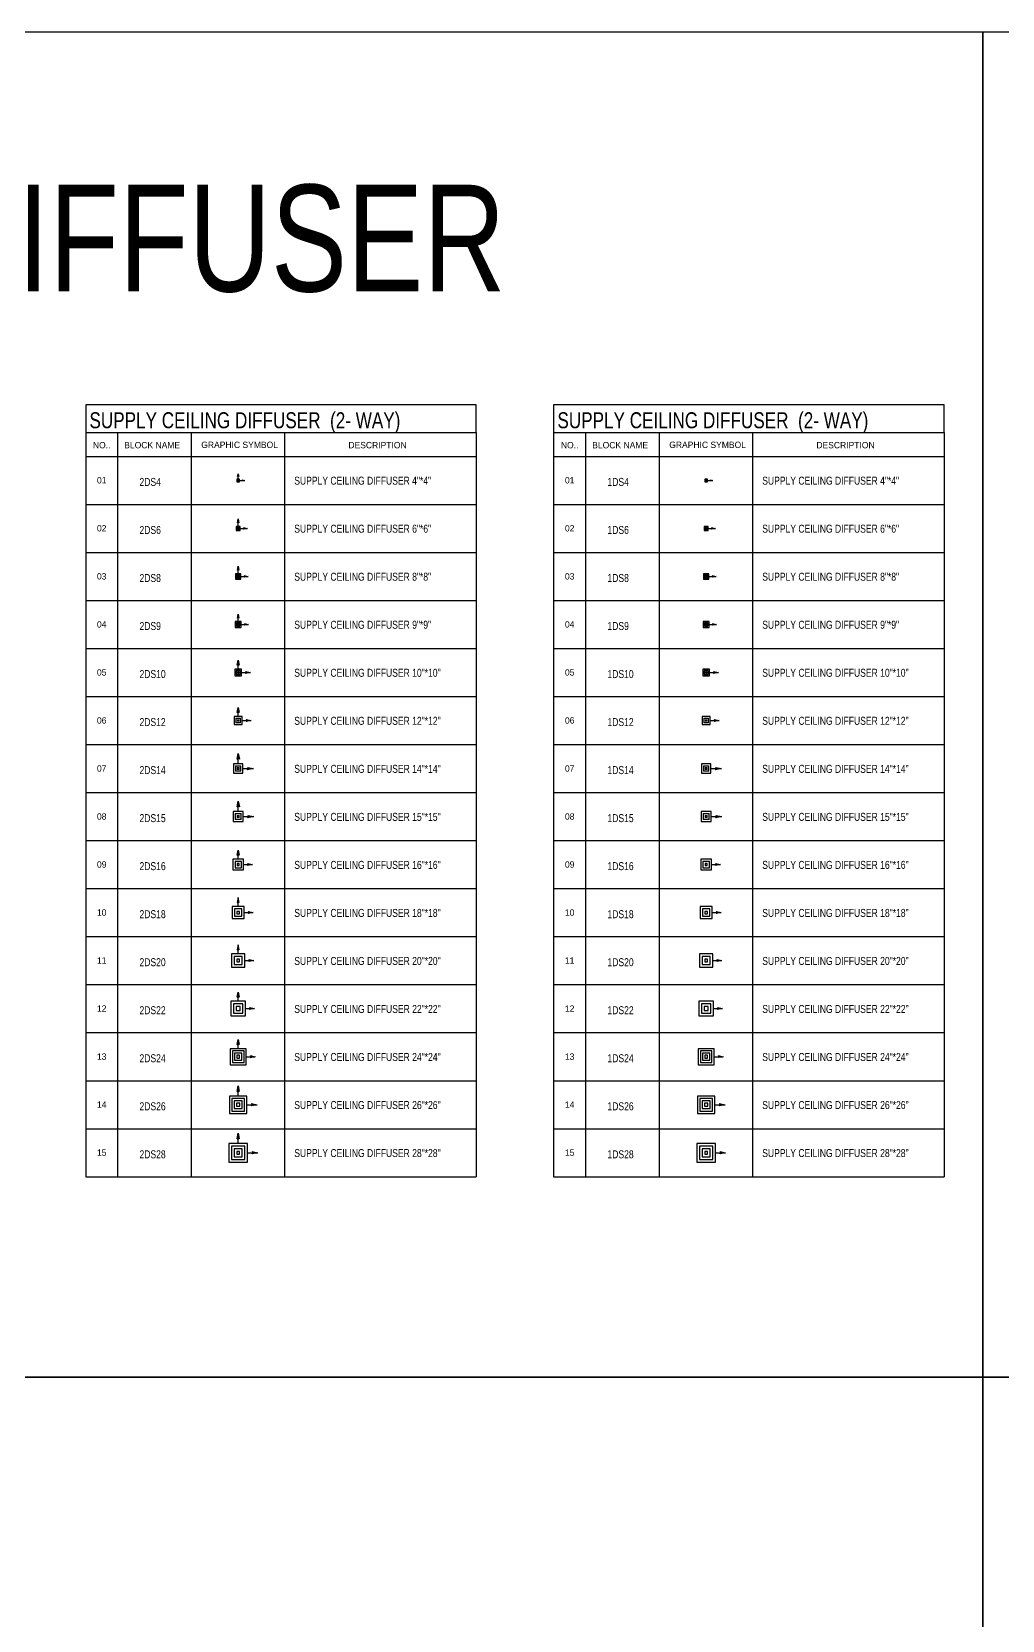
# Model space of a CAD drawing. Header units: millimetres. Extents: x 231894 to 495193, y 184583 to 303652.
# Drawn here: x 283985 to 320387, y 244118 to 303652 of the extents above; entities that cross this region are included whole.
import ezdxf
from ezdxf.enums import TextEntityAlignment as Align

# ---------------------------------------------------------------- set-up
doc = ezdxf.new("R2010")
doc.units = ezdxf.units.MM
doc.layers.get('0').update_dxf_attribs({"color": 254})
for name, color, linetype in [('40-REFERENCE-DRAWINGS-0-35', 40, 'Continuous'), ('MEQUIP', 2, 'Continuous'), ('SUPPLY GRILL', 13, 'Continuous')]:
    doc.layers.add(name, color=color, linetype=linetype)
doc.styles.add('STENCIL', font='stencil.shx')
doc.styles.add('style2', font='stencil.shx')

# ---------------------------------------------------------------- blocks, each defined once
blk = doc.blocks.new('2DS4')
at = {"color": 13}
for p, q in [((-20, 144), (0, 244)), ((-20, 144), (0, 152)), ((0, 75), (0, 244)), ((0, 244), (20, 144)), ((20, 144), (0, 152)), ((75, 0), (244, 0)), ((144, 20), (244, 0)), ((144, 20), (152, 0)), ((144, -20), (152, 0)), ((244, 0), (144, -20))]:
    blk.add_line(p, q, dxfattribs=at)
at = {"color": 12}
blk.add_lwpolyline([(-50, -50), (50, -50), (50, 50), (-50, 50)], close=True, dxfattribs=at)
at = {"color": 13}
for points in [[(-30, -30), (30, -30), (30, 30), (-30, 30)], [(-10, -10), (10, -10), (10, 10), (-10, 10)]]:
    blk.add_lwpolyline(points, close=True, dxfattribs=at)
for points in [[(-20, 144), (0, 152), (0, 244)], [(20, 144), (0, 152), (0, 244)], [(144, 20), (152, 0), (244, 0)], [(144, -20), (152, 0), (244, 0)]]:
    blk.add_solid(points, dxfattribs=at)
blk = doc.blocks.new('2DS6')
at = {"color": 13}
for p, q in [((-30, 203.125), (0, 353.125)), ((-30, 203.125), (0, 215.625)), ((0, 100), (0, 353.125)), ((0, 353.125), (30, 203.125)), ((30, 203.125), (0, 215.625)), ((100, 0), (353.125, 0)), ((203.125, 30), (353.125, 0)), ((203.125, 30), (215.625, 0)), ((203.125, -30), (215.625, 0)), ((353.125, 0), (203.125, -30))]:
    blk.add_line(p, q, dxfattribs=at)
at = {"color": 12}
blk.add_lwpolyline([(-75, -75), (75, -75), (75, 75), (-75, 75)], close=True, dxfattribs=at)
at = {"color": 13}
for points in [[(-45, -45), (45, -45), (45, 45), (-45, 45)], [(-15, -15), (15, -15), (15, 15), (-15, 15)]]:
    blk.add_lwpolyline(points, close=True, dxfattribs=at)
for points in [[(-30, 203.125), (0, 215.625), (0, 353.125)], [(30, 203.125), (0, 215.625), (0, 353.125)], [(203.125, 30), (215.625, 0), (353.125, 0)], [(203.125, -30), (215.625, 0), (353.125, 0)]]:
    blk.add_solid(points, dxfattribs=at)
blk = doc.blocks.new('2DS8')
at = {"color": 13}
for p, q in [((-30, 228.125), (0, 378.125)), ((-30, 228.125), (0, 240.625)), ((0, 125), (0, 378.125)), ((0, 378.125), (30, 228.125)), ((30, 228.125), (0, 240.625)), ((125, 0), (378.125, 0)), ((228.125, 30), (378.125, 0)), ((228.125, 30), (240.625, 0)), ((228.125, -30), (240.625, 0)), ((378.125, 0), (228.125, -30))]:
    blk.add_line(p, q, dxfattribs=at)
at = {"color": 12}
blk.add_lwpolyline([(-100, -100), (100, -100), (100, 100), (-100, 100)], close=True, dxfattribs=at)
at = {"color": 13}
for points in [[(-60, -60), (60, -60), (60, 60), (-60, 60)], [(-20, -20), (20, -20), (20, 20), (-20, 20)]]:
    blk.add_lwpolyline(points, close=True, dxfattribs=at)
for points in [[(-30, 228.125), (0, 240.625), (0, 378.125)], [(30, 228.125), (0, 240.625), (0, 378.125)], [(228.125, 30), (240.625, 0), (378.125, 0)], [(228.125, -30), (240.625, 0), (378.125, 0)]]:
    blk.add_solid(points, dxfattribs=at)
blk = doc.blocks.new('2DS9')
at = {"color": 13}
for p, q in [((-30, 240.625), (0, 390.625)), ((-30, 240.625), (0, 253.125)), ((0, 137.5), (0, 390.625)), ((0, 390.625), (30, 240.625)), ((30, 240.625), (0, 253.125)), ((137.5, 0), (390.625, 0)), ((240.625, 30), (390.625, 0)), ((240.625, 30), (253.125, 0)), ((240.625, -30), (253.125, 0)), ((390.625, 0), (240.625, -30))]:
    blk.add_line(p, q, dxfattribs=at)
at = {"color": 12}
blk.add_lwpolyline([(-112.5, -112.5), (112.5, -112.5), (112.5, 112.5), (-112.5, 112.5)], close=True, dxfattribs=at)
at = {"color": 13}
for points in [[(-67.5, -67.5), (67.5, -67.5), (67.5, 67.5), (-67.5, 67.5)], [(-22.5, -22.5), (22.5, -22.5), (22.5, 22.5), (-22.5, 22.5)]]:
    blk.add_lwpolyline(points, close=True, dxfattribs=at)
for points in [[(-30, 240.625), (0, 253.125), (0, 390.625)], [(30, 240.625), (0, 253.125), (0, 390.625)], [(240.625, 30), (253.125, 0), (390.625, 0)], [(240.625, -30), (253.125, 0), (390.625, 0)]]:
    blk.add_solid(points, dxfattribs=at)
blk = doc.blocks.new('2DS10')
at = {"color": 13}
for p, q in [((-37.5, 278.90625), (0, 466.40625)), ((-37.5, 278.90625), (0, 294.53125)), ((0, 150), (0, 466.40625)), ((0, 466.40625), (37.5, 278.90625)), ((37.5, 278.90625), (0, 294.53125)), ((150, 0), (466.40625, 0)), ((278.90625, 37.5), (466.40625, 0)), ((278.90625, 37.5), (294.53125, 0)), ((278.90625, -37.5), (294.53125, 0)), ((466.40625, 0), (278.90625, -37.5))]:
    blk.add_line(p, q, dxfattribs=at)
at = {"color": 12}
blk.add_lwpolyline([(-125, -125), (125, -125), (125, 125), (-125, 125)], close=True, dxfattribs=at)
at = {"color": 13}
for points in [[(-75, -75), (75, -75), (75, 75), (-75, 75)], [(-25, -25), (25, -25), (25, 25), (-25, 25)]]:
    blk.add_lwpolyline(points, close=True, dxfattribs=at)
for points in [[(-37.5, 278.90625), (0, 294.53125), (0, 466.40625)], [(37.5, 278.90625), (0, 294.53125), (0, 466.40625)], [(278.90625, 37.5), (294.53125, 0), (466.40625, 0)], [(278.90625, -37.5), (294.53125, 0), (466.40625, 0)]]:
    blk.add_solid(points, dxfattribs=at)
blk = doc.blocks.new('2DS12')
at = {"color": 13}
for p, q in [((-90, 90), (-90, -90)), ((-90, 90), (90, 90)), ((-37.5, 303.90625), (0, 491.40625)), ((-37.5, 303.90625), (0, 319.53125)), ((-30, 30), (-30, -30)), ((-30, 30), (30, 30)), ((0, 175), (0, 491.40625)), ((0, 491.40625), (37.5, 303.90625)), ((37.5, 303.90625), (0, 319.53125)), ((30, -30), (30, 30)), ((90, -90), (90, 90)), ((175, 0), (491.40625, 0)), ((303.90625, 37.5), (491.40625, 0)), ((303.90625, 37.5), (319.53125, 0)), ((303.90625, -37.5), (319.53125, 0)), ((491.40625, 0), (303.90625, -37.5)), ((90, -90), (-90, -90)), ((30, -30), (-30, -30))]:
    blk.add_line(p, q, dxfattribs=at)
at = {"color": 12}
blk.add_lwpolyline([(-150, -150), (150, -150), (150, 150), (-150, 150)], close=True, dxfattribs=at)
at = {"color": 13}
for points in [[(-37.5, 303.90625), (0, 319.53125), (0, 491.40625)], [(37.5, 303.90625), (0, 319.53125), (0, 491.40625)], [(303.90625, 37.5), (319.53125, 0), (491.40625, 0)], [(303.90625, -37.5), (319.53125, 0), (491.40625, 0)]]:
    blk.add_solid(points, dxfattribs=at)
blk = doc.blocks.new('2DS14')
at = {"color": 13}
for p, q in [((-105, 105), (-105, -105)), ((-105, 105), (105, 105)), ((-44, 350), (0, 569)), ((-44, 350), (0, 369)), ((-35, 35), (-35, -35)), ((-35, 35), (35, 35)), ((0, 200), (0, 569)), ((0, 569), (44, 350)), ((44, 350), (0, 369)), ((35, -35), (35, 35)), ((105, -105), (105, 105)), ((200, 0), (569, 0)), ((350, 44), (569, 0)), ((350, 44), (369, 0)), ((350, -44), (369, 0)), ((569, 0), (350, -44)), ((105, -105), (-105, -105)), ((35, -35), (-35, -35))]:
    blk.add_line(p, q, dxfattribs=at)
at = {"color": 12}
blk.add_lwpolyline([(-175, -175), (175, -175), (175, 175), (-175, 175)], close=True, dxfattribs=at)
at = {"color": 13}
for points in [[(-44, 350), (0, 369), (0, 569)], [(44, 350), (0, 369), (0, 569)], [(350, 44), (369, 0), (569, 0)], [(350, -44), (369, 0), (569, 0)]]:
    blk.add_solid(points, dxfattribs=at)
blk = doc.blocks.new('2DS15')
at = {"color": 13}
for p, q in [((-112, 112), (-112, -112)), ((-112, 112), (112, 112)), ((-44, 363), (0, 582)), ((-44, 363), (0, 381)), ((-37, 37), (-37, -37)), ((-37, 37), (37, 37)), ((0, 213), (0, 582)), ((0, 582), (44, 363)), ((44, 363), (0, 381)), ((37, -37), (37, 37)), ((112, -112), (112, 112)), ((363, 44), (582, 0)), ((363, 44), (381, 0)), ((112, -112), (-112, -112)), ((37, -37), (-37, -37)), ((213, 0), (582, 0)), ((363, -44), (381, 0)), ((582, 0), (363, -44))]:
    blk.add_line(p, q, dxfattribs=at)
at = {"color": 12}
blk.add_lwpolyline([(-187, -187), (187, -187), (187, 187), (-187, 187)], close=True, dxfattribs=at)
at = {"color": 13}
for points in [[(-44, 363), (0, 381), (0, 582)], [(44, 363), (0, 381), (0, 582)], [(363, 44), (381, 0), (582, 0)], [(363, -44), (381, 0), (582, 0)]]:
    blk.add_solid(points, dxfattribs=at)
blk = doc.blocks.new('2DS16')
at = {"color": 13}
for p, q in [((-37.5, 353.90625), (0, 541.40625)), ((-37.5, 353.90625), (0, 369.53125)), ((0, 225), (0, 541.40625)), ((0, 541.40625), (37.5, 353.90625)), ((37.5, 353.90625), (0, 369.53125)), ((225, 0), (541.40625, 0)), ((353.90625, 37.5), (541.40625, 0)), ((353.90625, 37.5), (369.53125, 0)), ((353.90625, -37.5), (369.53125, 0)), ((541.40625, 0), (353.90625, -37.5))]:
    blk.add_line(p, q, dxfattribs=at)
at = {"color": 12}
blk.add_lwpolyline([(-200, -200), (200, -200), (200, 200), (-200, 200)], close=True, dxfattribs=at)
at = {"color": 13}
for points in [[(-120, -120), (120, -120), (120, 120), (-120, 120)], [(-40, -40), (40, -40), (40, 40), (-40, 40)]]:
    blk.add_lwpolyline(points, close=True, dxfattribs=at)
for points in [[(-37.5, 353.90625), (0, 369.53125), (0, 541.40625)], [(37.5, 353.90625), (0, 369.53125), (0, 541.40625)], [(353.90625, 37.5), (369.53125, 0), (541.40625, 0)], [(353.90625, -37.5), (369.53125, 0), (541.40625, 0)]]:
    blk.add_solid(points, dxfattribs=at)
blk = doc.blocks.new('2DS18')
at = {"color": 13}
for p, q in [((0, 566.40625), (-37.5, 378.90625)), ((-37.5, 378.90625), (0, 394.53125)), ((0, 250), (0, 566.40625)), ((37.5, 378.90625), (0, 566.40625)), ((37.5, 378.90625), (0, 394.53125)), ((250, 0), (566.40625, 0)), ((378.90625, 37.5), (566.40625, 0)), ((378.90625, 37.5), (394.53125, 0)), ((378.90625, -37.5), (394.53125, 0)), ((566.40625, 0), (378.90625, -37.5))]:
    blk.add_line(p, q, dxfattribs=at)
at = {"color": 12}
blk.add_lwpolyline([(-225, -225), (225, -225), (225, 225), (-225, 225)], close=True, dxfattribs=at)
at = {"color": 13}
for points in [[(-135, -135), (135, -135), (135, 135), (-135, 135)], [(-45, -45), (45, -45), (45, 45), (-45, 45)]]:
    blk.add_lwpolyline(points, close=True, dxfattribs=at)
for points in [[(-37.5, 378.90625), (0, 394.53125), (0, 566.40625)], [(37.5, 378.90625), (0, 394.53125), (0, 566.40625)], [(378.90625, 37.5), (394.53125, 0), (566.40625, 0)], [(378.90625, -37.5), (394.53125, 0), (566.40625, 0)]]:
    blk.add_solid(points, dxfattribs=at)
blk = doc.blocks.new('2DS20')
at = {"color": 13}
for p, q in [((0, 591.40625), (-37.5, 403.90625)), ((-37.5, 403.90625), (0, 419.53125)), ((0, 275), (0, 591.40625)), ((37.5, 403.90625), (0, 591.40625)), ((37.5, 403.90625), (0, 419.53125)), ((275, 0), (591.40625, 0)), ((403.90625, 37.5), (591.40625, 0)), ((403.90625, 37.5), (419.53125, 0)), ((403.90625, -37.5), (419.53125, 0)), ((591.40625, 0), (403.90625, -37.5))]:
    blk.add_line(p, q, dxfattribs=at)
at = {"color": 12}
blk.add_lwpolyline([(-250, -250), (250, -250), (250, 250), (-250, 250)], close=True, dxfattribs=at)
at = {"color": 13}
for points in [[(-150, -150), (150, -150), (150, 150), (-150, 150)], [(-50, -50), (50, -50), (50, 50), (-50, 50)]]:
    blk.add_lwpolyline(points, close=True, dxfattribs=at)
for points in [[(-37.5, 403.90625), (0, 419.53125), (0, 591.40625)], [(37.5, 403.90625), (0, 419.53125), (0, 591.40625)], [(403.90625, 37.5), (419.53125, 0), (591.40625, 0)], [(403.90625, -37.5), (419.53125, 0), (591.40625, 0)]]:
    blk.add_solid(points, dxfattribs=at)
blk = doc.blocks.new('2DS22')
at = {"color": 13}
for p, q in [((-37.5, 428.90625), (0, 616.40625)), ((0, 300), (0, 616.40625)), ((0, 616.40625), (37.5, 428.90625)), ((-37.5, 428.90625), (0, 444.53125)), ((37.5, 428.90625), (0, 444.53125)), ((300, 0), (616.40625, 0)), ((428.90625, 37.5), (616.40625, 0)), ((428.90625, 37.5), (444.53125, 0)), ((428.90625, -37.5), (444.53125, 0)), ((616.40625, 0), (428.90625, -37.5))]:
    blk.add_line(p, q, dxfattribs=at)
at = {"color": 12}
blk.add_lwpolyline([(-275, -275), (275, -275), (275, 275), (-275, 275)], close=True, dxfattribs=at)
at = {"color": 13}
for points in [[(-175, -175), (175, -175), (175, 175), (-175, 175)], [(-75, -75), (75, -75), (75, 75), (-75, 75)]]:
    blk.add_lwpolyline(points, close=True, dxfattribs=at)
for points in [[(-37.5, 428.90625), (0, 444.53125), (0, 616.40625)], [(37.5, 428.90625), (0, 444.53125), (0, 616.40625)], [(428.90625, 37.5), (444.53125, 0), (616.40625, 0)], [(428.90625, -37.5), (444.53125, 0), (616.40625, 0)]]:
    blk.add_solid(points, dxfattribs=at)
blk = doc.blocks.new('2DS24')
at = {"color": 13}
for p, q in [((-38, 454), (0, 641)), ((0, 325), (0, 641)), ((0, 641), (38, 454)), ((-38, 454), (0, 470)), ((38, 454), (0, 470)), ((325, 0), (641, 0)), ((454, 38), (641, 0)), ((454, 38), (470, 0)), ((454, -38), (470, 0)), ((641, 0), (454, -38))]:
    blk.add_line(p, q, dxfattribs=at)
at = {"color": 12}
blk.add_lwpolyline([(-300, -300), (300, -300), (300, 300), (-300, 300)], close=True, dxfattribs=at)
at = {"color": 13}
for points in [[(-218, -218), (218, -218), (218, 218), (-218, 218)], [(-136, -136), (136, -136), (136, 136), (-136, 136)], [(-55, -55), (55, -55), (55, 55), (-55, 55)]]:
    blk.add_lwpolyline(points, close=True, dxfattribs=at)
for points in [[(-38, 454), (0, 470), (0, 641)], [(38, 454), (0, 470), (0, 641)], [(454, 38), (470, 0), (641, 0)], [(454, -38), (470, 0), (641, 0)]]:
    blk.add_solid(points, dxfattribs=at)
blk = doc.blocks.new('2DS26')
at = {"color": 13}
for p, q in [((-42, 495), (0, 706)), ((0, 350), (0, 706)), ((0, 706), (42, 495)), ((-42, 495), (0, 513)), ((42, 495), (0, 513)), ((350, 0), (706, 0)), ((495, 42), (706, 0)), ((495, 42), (513, 0)), ((495, -42), (513, 0)), ((706, 0), (495, -42))]:
    blk.add_line(p, q, dxfattribs=at)
at = {"color": 12}
blk.add_lwpolyline([(-325, -325), (325, -325), (325, 325), (-325, 325)], close=True, dxfattribs=at)
at = {"color": 13}
for points in [[(-236, -236), (236, -236), (236, 236), (-236, 236)], [(-148, -148), (148, -148), (148, 148), (-148, 148)], [(-59, -59), (59, -59), (59, 59), (-59, 59)]]:
    blk.add_lwpolyline(points, close=True, dxfattribs=at)
for points in [[(-42, 495), (0, 513), (0, 706)], [(42, 495), (0, 513), (0, 706)], [(495, 42), (513, 0), (706, 0)], [(495, -42), (513, 0), (706, 0)]]:
    blk.add_solid(points, dxfattribs=at)
blk = doc.blocks.new('2DS28')
at = {"color": 13}
for p, q in [((-42, 520), (0, 731)), ((0, 375), (0, 731)), ((0, 731), (42, 520)), ((-42, 520), (0, 538)), ((42, 520), (0, 538)), ((375, 0), (731, 0)), ((520, 42), (731, 0)), ((520, 42), (538, 0)), ((520, -42), (538, 0)), ((731, 0), (520, -42))]:
    blk.add_line(p, q, dxfattribs=at)
at = {"color": 12}
blk.add_lwpolyline([(-350, -350), (350, -350), (350, 350), (-350, 350)], close=True, dxfattribs=at)
at = {"color": 13}
for points in [[(-250, -250), (250, -250), (250, 250), (-250, 250)], [(-150, -150), (150, -150), (150, 150), (-150, 150)], [(-50, -50), (50, -50), (50, 50), (-50, 50)]]:
    blk.add_lwpolyline(points, close=True, dxfattribs=at)
for points in [[(-42, 520), (0, 538), (0, 731)], [(42, 520), (0, 538), (0, 731)], [(520, 42), (538, 0), (731, 0)], [(520, -42), (538, 0), (731, 0)]]:
    blk.add_solid(points, dxfattribs=at)
blk = doc.blocks.new('1DS4')
at = {"color": 13}
for p, q in [((75, 0), (244, 0)), ((144, 20), (244, 0)), ((144, 20), (152, 0)), ((144, -20), (152, 0)), ((244, 0), (144, -20))]:
    blk.add_line(p, q, dxfattribs=at)
at = {"color": 12}
blk.add_lwpolyline([(-50, -50), (50, -50), (50, 50), (-50, 50)], close=True, dxfattribs=at)
at = {"color": 13}
for points in [[(-30, -30), (30, -30), (30, 30), (-30, 30)], [(-10, -10), (10, -10), (10, 10), (-10, 10)]]:
    blk.add_lwpolyline(points, close=True, dxfattribs=at)
for points in [[(144, 20), (152, 0), (244, 0)], [(144, -20), (152, 0), (244, 0)]]:
    blk.add_solid(points, dxfattribs=at)
blk = doc.blocks.new('1DS6')
at = {"color": 13}
for p, q in [((100, 0), (353.125, 0)), ((203.125, 30), (353.125, 0)), ((203.125, 30), (215.625, 0)), ((203.125, -30), (215.625, 0)), ((353.125, 0), (203.125, -30))]:
    blk.add_line(p, q, dxfattribs=at)
at = {"color": 12}
blk.add_lwpolyline([(-75, -75), (75, -75), (75, 75), (-75, 75)], close=True, dxfattribs=at)
at = {"color": 13}
for points in [[(-45, -45), (45, -45), (45, 45), (-45, 45)], [(-15, -15), (15, -15), (15, 15), (-15, 15)]]:
    blk.add_lwpolyline(points, close=True, dxfattribs=at)
for points in [[(203.125, 30), (215.625, 0), (353.125, 0)], [(203.125, -30), (215.625, 0), (353.125, 0)]]:
    blk.add_solid(points, dxfattribs=at)
blk = doc.blocks.new('1DS8')
at = {"color": 13}
for p, q in [((125, 0), (378.125, 0)), ((228.125, 30), (378.125, 0)), ((228.125, 30), (240.625, 0)), ((228.125, -30), (240.625, 0)), ((378.125, 0), (228.125, -30))]:
    blk.add_line(p, q, dxfattribs=at)
at = {"color": 12}
blk.add_lwpolyline([(-100, -100), (100, -100), (100, 100), (-100, 100)], close=True, dxfattribs=at)
at = {"color": 13}
for points in [[(-60, -60), (60, -60), (60, 60), (-60, 60)], [(-20, -20), (20, -20), (20, 20), (-20, 20)]]:
    blk.add_lwpolyline(points, close=True, dxfattribs=at)
for points in [[(228.125, 30), (240.625, 0), (378.125, 0)], [(228.125, -30), (240.625, 0), (378.125, 0)]]:
    blk.add_solid(points, dxfattribs=at)
blk = doc.blocks.new('1DS9')
at = {"color": 13}
for p, q in [((137.5, 0), (390.625, 0)), ((240.625, 30), (390.625, 0)), ((240.625, 30), (253.125, 0)), ((240.625, -30), (253.125, 0)), ((390.625, 0), (240.625, -30))]:
    blk.add_line(p, q, dxfattribs=at)
at = {"color": 12}
blk.add_lwpolyline([(-112.5, -112.5), (112.5, -112.5), (112.5, 112.5), (-112.5, 112.5)], close=True, dxfattribs=at)
at = {"color": 13}
for points in [[(-67.5, -67.5), (67.5, -67.5), (67.5, 67.5), (-67.5, 67.5)], [(-22.5, -22.5), (22.5, -22.5), (22.5, 22.5), (-22.5, 22.5)]]:
    blk.add_lwpolyline(points, close=True, dxfattribs=at)
for points in [[(240.625, 30), (253.125, 0), (390.625, 0)], [(240.625, -30), (253.125, 0), (390.625, 0)]]:
    blk.add_solid(points, dxfattribs=at)
blk = doc.blocks.new('1DS10')
at = {"color": 13}
for p, q in [((150, 0), (466.40625, 0)), ((278.90625, 37.5), (466.40625, 0)), ((278.90625, 37.5), (294.53125, 0)), ((278.90625, -37.5), (294.53125, 0)), ((466.40625, 0), (278.90625, -37.5))]:
    blk.add_line(p, q, dxfattribs=at)
at = {"color": 12}
blk.add_lwpolyline([(-125, -125), (125, -125), (125, 125), (-125, 125)], close=True, dxfattribs=at)
at = {"color": 13}
for points in [[(-75, -75), (75, -75), (75, 75), (-75, 75)], [(-25, -25), (25, -25), (25, 25), (-25, 25)]]:
    blk.add_lwpolyline(points, close=True, dxfattribs=at)
for points in [[(278.90625, 37.5), (294.53125, 0), (466.40625, 0)], [(278.90625, -37.5), (294.53125, 0), (466.40625, 0)]]:
    blk.add_solid(points, dxfattribs=at)
blk = doc.blocks.new('1DS12')
at = {"color": 13}
for p, q in [((-90, 90), (-90, -90)), ((-90, 90), (90, 90)), ((-30, 30), (-30, -30)), ((-30, 30), (30, 30)), ((30, -30), (30, 30)), ((90, -90), (90, 90)), ((175, 0), (491.40625, 0)), ((303.90625, 37.5), (491.40625, 0)), ((303.90625, 37.5), (319.53125, 0)), ((303.90625, -37.5), (319.53125, 0)), ((491.40625, 0), (303.90625, -37.5)), ((90, -90), (-90, -90)), ((30, -30), (-30, -30))]:
    blk.add_line(p, q, dxfattribs=at)
at = {"color": 12}
blk.add_lwpolyline([(-150, -150), (150, -150), (150, 150), (-150, 150)], close=True, dxfattribs=at)
at = {"color": 13}
for points in [[(303.90625, 37.5), (319.53125, 0), (491.40625, 0)], [(303.90625, -37.5), (319.53125, 0), (491.40625, 0)]]:
    blk.add_solid(points, dxfattribs=at)
blk = doc.blocks.new('1DS14')
at = {"color": 13}
for p, q in [((-105, 105), (-105, -105)), ((-105, 105), (105, 105)), ((-35, 35), (-35, -35)), ((-35, 35), (35, 35)), ((35, -35), (35, 35)), ((105, -105), (105, 105)), ((200, 0), (569, 0)), ((350, 44), (569, 0)), ((350, 44), (369, 0)), ((350, -44), (369, 0)), ((569, 0), (350, -44)), ((105, -105), (-105, -105)), ((35, -35), (-35, -35))]:
    blk.add_line(p, q, dxfattribs=at)
at = {"color": 12}
blk.add_lwpolyline([(-175, -175), (175, -175), (175, 175), (-175, 175)], close=True, dxfattribs=at)
at = {"color": 13}
for points in [[(350, 44), (369, 0), (569, 0)], [(350, -44), (369, 0), (569, 0)]]:
    blk.add_solid(points, dxfattribs=at)
blk = doc.blocks.new('1DS15')
at = {"color": 13}
for p, q in [((-112, 112), (-112, -112)), ((-112, 112), (112, 112)), ((-37, 37), (-37, -37)), ((-37, 37), (37, 37)), ((37, -37), (37, 37)), ((112, -112), (112, 112)), ((363, 44), (582, 0)), ((363, 44), (381, 0)), ((112, -112), (-112, -112)), ((37, -37), (-37, -37)), ((213, 0), (582, 0)), ((363, -44), (381, 0)), ((582, 0), (363, -44))]:
    blk.add_line(p, q, dxfattribs=at)
at = {"color": 12}
blk.add_lwpolyline([(-187, -187), (187, -187), (187, 187), (-187, 187)], close=True, dxfattribs=at)
at = {"color": 13}
for points in [[(363, 44), (381, 0), (582, 0)], [(363, -44), (381, 0), (582, 0)]]:
    blk.add_solid(points, dxfattribs=at)
blk = doc.blocks.new('1DS16')
at = {"color": 13}
for p, q in [((225, 0), (541.40625, 0)), ((353.90625, 37.5), (541.40625, 0)), ((353.90625, 37.5), (369.53125, 0)), ((353.90625, -37.5), (369.53125, 0)), ((541.40625, 0), (353.90625, -37.5))]:
    blk.add_line(p, q, dxfattribs=at)
at = {"color": 12}
blk.add_lwpolyline([(-200, -200), (200, -200), (200, 200), (-200, 200)], close=True, dxfattribs=at)
at = {"color": 13}
for points in [[(-120, -120), (120, -120), (120, 120), (-120, 120)], [(-40, -40), (40, -40), (40, 40), (-40, 40)]]:
    blk.add_lwpolyline(points, close=True, dxfattribs=at)
for points in [[(353.90625, 37.5), (369.53125, 0), (541.40625, 0)], [(353.90625, -37.5), (369.53125, 0), (541.40625, 0)]]:
    blk.add_solid(points, dxfattribs=at)
blk = doc.blocks.new('1DS18')
at = {"color": 13}
for p, q in [((250, 0), (566.40625, 0)), ((378.90625, 37.5), (566.40625, 0)), ((378.90625, 37.5), (394.53125, 0)), ((378.90625, -37.5), (394.53125, 0)), ((566.40625, 0), (378.90625, -37.5))]:
    blk.add_line(p, q, dxfattribs=at)
at = {"color": 12}
blk.add_lwpolyline([(-225, -225), (225, -225), (225, 225), (-225, 225)], close=True, dxfattribs=at)
at = {"color": 13}
for points in [[(-135, -135), (135, -135), (135, 135), (-135, 135)], [(-45, -45), (45, -45), (45, 45), (-45, 45)]]:
    blk.add_lwpolyline(points, close=True, dxfattribs=at)
for points in [[(378.90625, 37.5), (394.53125, 0), (566.40625, 0)], [(378.90625, -37.5), (394.53125, 0), (566.40625, 0)]]:
    blk.add_solid(points, dxfattribs=at)
blk = doc.blocks.new('1DS20')
at = {"color": 13}
for p, q in [((275, 0), (591.40625, 0)), ((403.90625, 37.5), (591.40625, 0)), ((403.90625, 37.5), (419.53125, 0)), ((403.90625, -37.5), (419.53125, 0)), ((591.40625, 0), (403.90625, -37.5))]:
    blk.add_line(p, q, dxfattribs=at)
at = {"color": 12}
blk.add_lwpolyline([(-250, -250), (250, -250), (250, 250), (-250, 250)], close=True, dxfattribs=at)
at = {"color": 13}
for points in [[(-150, -150), (150, -150), (150, 150), (-150, 150)], [(-50, -50), (50, -50), (50, 50), (-50, 50)]]:
    blk.add_lwpolyline(points, close=True, dxfattribs=at)
for points in [[(403.90625, 37.5), (419.53125, 0), (591.40625, 0)], [(403.90625, -37.5), (419.53125, 0), (591.40625, 0)]]:
    blk.add_solid(points, dxfattribs=at)
blk = doc.blocks.new('1DS22')
at = {"color": 13}
for p, q in [((300, 0), (616.40625, 0)), ((428.90625, 37.5), (616.40625, 0)), ((428.90625, 37.5), (444.53125, 0)), ((428.90625, -37.5), (444.53125, 0)), ((616.40625, 0), (428.90625, -37.5))]:
    blk.add_line(p, q, dxfattribs=at)
at = {"color": 12}
blk.add_lwpolyline([(-275, -275), (275, -275), (275, 275), (-275, 275)], close=True, dxfattribs=at)
at = {"color": 13}
for points in [[(-175, -175), (175, -175), (175, 175), (-175, 175)], [(-75, -75), (75, -75), (75, 75), (-75, 75)]]:
    blk.add_lwpolyline(points, close=True, dxfattribs=at)
for points in [[(428.90625, 37.5), (444.53125, 0), (616.40625, 0)], [(428.90625, -37.5), (444.53125, 0), (616.40625, 0)]]:
    blk.add_solid(points, dxfattribs=at)
blk = doc.blocks.new('1DS24')
at = {"color": 13}
for p, q in [((325, 0), (641, 0)), ((454, 38), (641, 0)), ((454, 38), (470, 0)), ((454, -37), (470, 0)), ((641, 0), (454, -37))]:
    blk.add_line(p, q, dxfattribs=at)
at = {"color": 12}
blk.add_lwpolyline([(-300, -300), (300, -300), (300, 300), (-300, 300)], close=True, dxfattribs=at)
at = {"color": 13}
for points in [[(-218, -218), (218, -218), (218, 218), (-218, 218)], [(-136, -136), (136, -136), (136, 136), (-136, 136)], [(-55, -55), (55, -55), (55, 55), (-55, 55)]]:
    blk.add_lwpolyline(points, close=True, dxfattribs=at)
for points in [[(454, 38), (470, 0), (641, 0)], [(454, -37), (470, 0), (641, 0)]]:
    blk.add_solid(points, dxfattribs=at)
blk = doc.blocks.new('1DS26')
at = {"color": 13}
for p, q in [((350, 0), (706, 0)), ((495, 42), (706, 0)), ((495, 42), (513, 0)), ((495, -42), (513, 0)), ((706, 0), (495, -42))]:
    blk.add_line(p, q, dxfattribs=at)
at = {"color": 12}
blk.add_lwpolyline([(-325, -325), (325, -325), (325, 325), (-325, 325)], close=True, dxfattribs=at)
at = {"color": 13}
for points in [[(-236, -236), (236, -236), (236, 236), (-236, 236)], [(-148, -148), (148, -148), (148, 148), (-148, 148)], [(-59, -59), (59, -59), (59, 59), (-59, 59)]]:
    blk.add_lwpolyline(points, close=True, dxfattribs=at)
for points in [[(495, 42), (513, 0), (706, 0)], [(495, -42), (513, 0), (706, 0)]]:
    blk.add_solid(points, dxfattribs=at)
blk = doc.blocks.new('1DS28')
at = {"color": 13}
for p, q in [((375, 0), (731, 0)), ((520, 42), (731, 0)), ((520, 42), (538, 0)), ((520, -42), (538, 0)), ((731, 0), (520, -42))]:
    blk.add_line(p, q, dxfattribs=at)
at = {"color": 12}
blk.add_lwpolyline([(-350, -350), (350, -350), (350, 350), (-350, 350)], close=True, dxfattribs=at)
at = {"color": 13}
for points in [[(-250, -250), (250, -250), (250, 250), (-250, 250)], [(-150, -150), (150, -150), (150, 150), (-150, 150)], [(-50, -50), (50, -50), (50, 50), (-50, 50)]]:
    blk.add_lwpolyline(points, close=True, dxfattribs=at)
for points in [[(520, 42), (538, 0), (731, 0)], [(520, -42), (538, 0), (731, 0)]]:
    blk.add_solid(points, dxfattribs=at)

msp = doc.modelspace()

# ---------------------------------------------------------------- linework, layer by layer
at = {"layer": 'MEQUIP'}
for points in [[(231894, 303652), (319660, 303652), (319660, 253222), (231894, 253222)], [(319660, 303652), (407427, 303652), (407427, 253222), (319660, 253222)], [(231894, 253222), (319660, 253222), (319660, 184583), (231894, 184583)], [(319660, 253222), (407427, 253222), (407427, 184583), (319660, 184583)]]:
    msp.add_lwpolyline(points, close=True, dxfattribs=at)
at = {"layer": 'SUPPLY GRILL'}
for p, q in [((286008, 288633), (286008, 260739)), ((286008, 288633), (300654, 288633)), ((287203, 288633), (287203, 260739)), ((289982, 260739), (289982, 288633)), ((293476, 260739), (293476, 288633)), ((300654, 288633), (300654, 260739)), ((303561, 288633), (303561, 260739)), ((303561, 288633), (318207, 288633)), ((304756, 288633), (304756, 260739)), ((307535, 260739), (307535, 288633)), ((311029, 260739), (311029, 288633)), ((318207, 288633), (318207, 260739)), ((286008, 287739), (300654, 287739)), ((303561, 287739), (318207, 287739)), ((286008, 285939), (300654, 285939)), ((303561, 285939), (318207, 285939)), ((286008, 284139), (300654, 284139)), ((303561, 284139), (318207, 284139)), ((286008, 282339), (300654, 282339)), ((303561, 282339), (318207, 282339)), ((286008, 280539), (300654, 280539)), ((303561, 280539), (318207, 280539)), ((286008, 278739), (300654, 278739)), ((303561, 278739), (318207, 278739)), ((286008, 276939), (300654, 276939)), ((303561, 276939), (318207, 276939)), ((286008, 275139), (300654, 275139)), ((303561, 275139), (318207, 275139)), ((286008, 273339), (300654, 273339)), ((303561, 273339), (318207, 273339)), ((286008, 271539), (300654, 271539)), ((303561, 271539), (318207, 271539)), ((286008, 269739), (300654, 269739)), ((303561, 269739), (318207, 269739)), ((286008, 267939), (300654, 267939)), ((303561, 267939), (318207, 267939)), ((286008, 266139), (300654, 266139)), ((303561, 266139), (318207, 266139)), ((286008, 264339), (300654, 264339)), ((303561, 264339), (318207, 264339)), ((286008, 262539), (300654, 262539)), ((303561, 262539), (318207, 262539)), ((286008, 260739), (300654, 260739)), ((303561, 260739), (318207, 260739))]:
    msp.add_line(p, q, dxfattribs=at)
for points in [[(286008, 288633), (300654, 288633), (300654, 289664), (286008, 289664)], [(303561, 288633), (318207, 288633), (318207, 289664), (303561, 289664)]]:
    msp.add_lwpolyline(points, close=True, dxfattribs=at)

# ---------------------------------------------------------------- block references
for name, p in [('2DS4', (291729, 286839)), ('1DS4', (309282, 286839)), ('2DS6', (291729, 285039)), ('1DS6', (309282, 285039)), ('2DS8', (291729, 283239)), ('1DS8', (309282, 283239)), ('2DS9', (291729, 281439)), ('1DS9', (309282, 281439)), ('2DS10', (291729, 279639)), ('1DS10', (309282, 279639)), ('2DS12', (291729, 277839)), ('1DS12', (309282, 277839)), ('2DS14', (291729, 276039)), ('1DS14', (309282, 276039)), ('2DS15', (291729, 274239)), ('1DS15', (309282, 274239)), ('2DS16', (291729, 272439)), ('1DS16', (309282, 272439)), ('2DS18', (291729, 270639)), ('1DS18', (309282, 270639)), ('2DS20', (291729, 268839)), ('1DS20', (309282, 268839)), ('2DS22', (291729, 267039)), ('1DS22', (309282, 267039)), ('2DS24', (291729, 265239)), ('1DS24', (309282, 265239)), ('2DS26', (291729, 263439)), ('1DS26', (309282, 263439)), ('2DS28', (291729, 261639)), ('1DS28', (309282, 261639))]:
    msp.add_blockref(name, p, dxfattribs=at)

# ---------------------------------------------------------------- texts
at = {"layer": '40-REFERENCE-DRAWINGS-0-35', "lineweight": 35, "style": 'STENCIL', "width": 0.8}
msp.add_text('SUPPLY CEILING DIFFUSER', height=4000, dxfattribs=at).set_placement((243976, 293918))
at = {"layer": 'SUPPLY GRILL', "lineweight": 35, "style": 'STENCIL', "width": 0.8}
for p in [(286150, 288791), (303703, 288791)]:
    msp.add_text('SUPPLY CEILING DIFFUSER  (2- WAY)', height=600, dxfattribs=at).set_placement(p)
at = {"layer": 'SUPPLY GRILL', "lineweight": 35, "style": 'STENCIL'}
for s, height, p in [('NO..', 239.1, (286609, 288160)), ('BLOCK NAME', 239.1, (288503, 288160)), ('GRAPHIC SYMBOL', 239.06, (291782, 288171)), ('DESCRIPTION', 239.06, (296954, 288160)), ('NO..', 239.1, (304162, 288160)), ('BLOCK NAME', 239.1, (306056, 288160)), ('GRAPHIC SYMBOL', 239.06, (309335, 288171)), ('DESCRIPTION', 239.06, (314507, 288160))]:
    msp.add_text(s, height=height, dxfattribs=at).set_placement(p, align=Align.MIDDLE)
at = {"layer": 'SUPPLY GRILL', "color": 4, "style": 'STENCIL'}
for s, p in [('01', (286609, 286842)), ('01', (304162, 286842)), ('02', (286609, 285042)), ('02', (304162, 285042)), ('03', (286609, 283242)), ('03', (304162, 283242)), ('04', (286609, 281442)), ('04', (304162, 281442)), ('05', (286609, 279642)), ('05', (304162, 279642)), ('06', (286609, 277842)), ('06', (304162, 277842)), ('07', (286609, 276042)), ('07', (304162, 276042)), ('08', (286609, 274242)), ('08', (304162, 274242)), ('09', (286609, 272442)), ('09', (304162, 272442)), ('10', (286609, 270642)), ('10', (304162, 270642)), ('11', (286609, 268842)), ('11', (304162, 268842)), ('12', (286609, 267042)), ('12', (304162, 267042)), ('13', (286609, 265242)), ('13', (304162, 265242)), ('14', (286609, 263442)), ('14', (304162, 263442)), ('15', (286609, 261642)), ('15', (304162, 261642))]:
    msp.add_text(s, height=239.1, dxfattribs=at).set_placement(p, align=Align.MIDDLE)
at = {"layer": 'SUPPLY GRILL', "color": 4, "style": 'style2', "width": 0.8}
for s, p in [('SUPPLY CEILING DIFFUSER 4"*4"', (293832, 286677)), ('SUPPLY CEILING DIFFUSER 4"*4"', (311385, 286677)), ('2DS4', (288027, 286630)), ('1DS4', (305580, 286630)), ('SUPPLY CEILING DIFFUSER 6"*6" ', (293832, 284877)), ('SUPPLY CEILING DIFFUSER 6"*6" ', (311385, 284877)), ('2DS6', (288027, 284830)), ('1DS6', (305580, 284830)), ('2DS8', (288027, 283030)), ('SUPPLY CEILING DIFFUSER 8"*8"', (293832, 283077)), ('1DS8', (305580, 283030)), ('SUPPLY CEILING DIFFUSER 8"*8"', (311385, 283077)), ('2DS9', (288027, 281230)), ('SUPPLY CEILING DIFFUSER 9"*9"', (293832, 281277)), ('1DS9', (305580, 281230)), ('SUPPLY CEILING DIFFUSER 9"*9"', (311385, 281277)), ('2DS10', (288027, 279430)), ('SUPPLY CEILING DIFFUSER 10"*10"', (293832, 279477)), ('1DS10', (305580, 279430)), ('SUPPLY CEILING DIFFUSER 10"*10"', (311385, 279477)), ('2DS12', (288027, 277630)), ('SUPPLY CEILING DIFFUSER 12"*12"', (293832, 277677)), ('1DS12', (305580, 277630)), ('SUPPLY CEILING DIFFUSER 12"*12"', (311385, 277677)), ('2DS14', (288027, 275830)), ('SUPPLY CEILING DIFFUSER 14"*14"', (293832, 275877)), ('1DS14', (305580, 275830)), ('SUPPLY CEILING DIFFUSER 14"*14"', (311385, 275877)), ('2DS15', (288027, 274030)), ('SUPPLY CEILING DIFFUSER 15"*15"', (293832, 274077)), ('1DS15', (305580, 274030)), ('SUPPLY CEILING DIFFUSER 15"*15"', (311385, 274077)), ('2DS16', (288027, 272230)), ('SUPPLY CEILING DIFFUSER 16"*16"', (293832, 272277)), ('1DS16', (305580, 272230)), ('SUPPLY CEILING DIFFUSER 16"*16"', (311385, 272277)), ('2DS18', (288027, 270430)), ('SUPPLY CEILING DIFFUSER 18"*18"', (293832, 270477)), ('1DS18', (305580, 270430)), ('SUPPLY CEILING DIFFUSER 18"*18"', (311385, 270477)), ('2DS20', (288027, 268630)), ('SUPPLY CEILING DIFFUSER 20"*20"', (293832, 268677)), ('1DS20', (305580, 268630)), ('SUPPLY CEILING DIFFUSER 20"*20"', (311385, 268677)), ('2DS22', (288027, 266830)), ('SUPPLY CEILING DIFFUSER 22"*22"', (293832, 266877)), ('1DS22', (305580, 266830)), ('SUPPLY CEILING DIFFUSER 22"*22"', (311385, 266877)), ('2DS24', (288027, 265030)), ('SUPPLY CEILING DIFFUSER 24"*24"', (293832, 265077)), ('1DS24', (305580, 265030)), ('SUPPLY CEILING DIFFUSER 24"*24"', (311385, 265077)), ('2DS26', (288027, 263230)), ('SUPPLY CEILING DIFFUSER 26"*26"', (293832, 263277)), ('1DS26', (305580, 263230)), ('SUPPLY CEILING DIFFUSER 26"*26"', (311385, 263277)), ('2DS28', (288027, 261430)), ('SUPPLY CEILING DIFFUSER 28"*28"', (293832, 261477)), ('1DS28', (305580, 261430)), ('SUPPLY CEILING DIFFUSER 28"*28"', (311385, 261477))]:
    msp.add_text(s, height=300, dxfattribs=at).set_placement(p)

doc.saveas('drawing.dxf')
